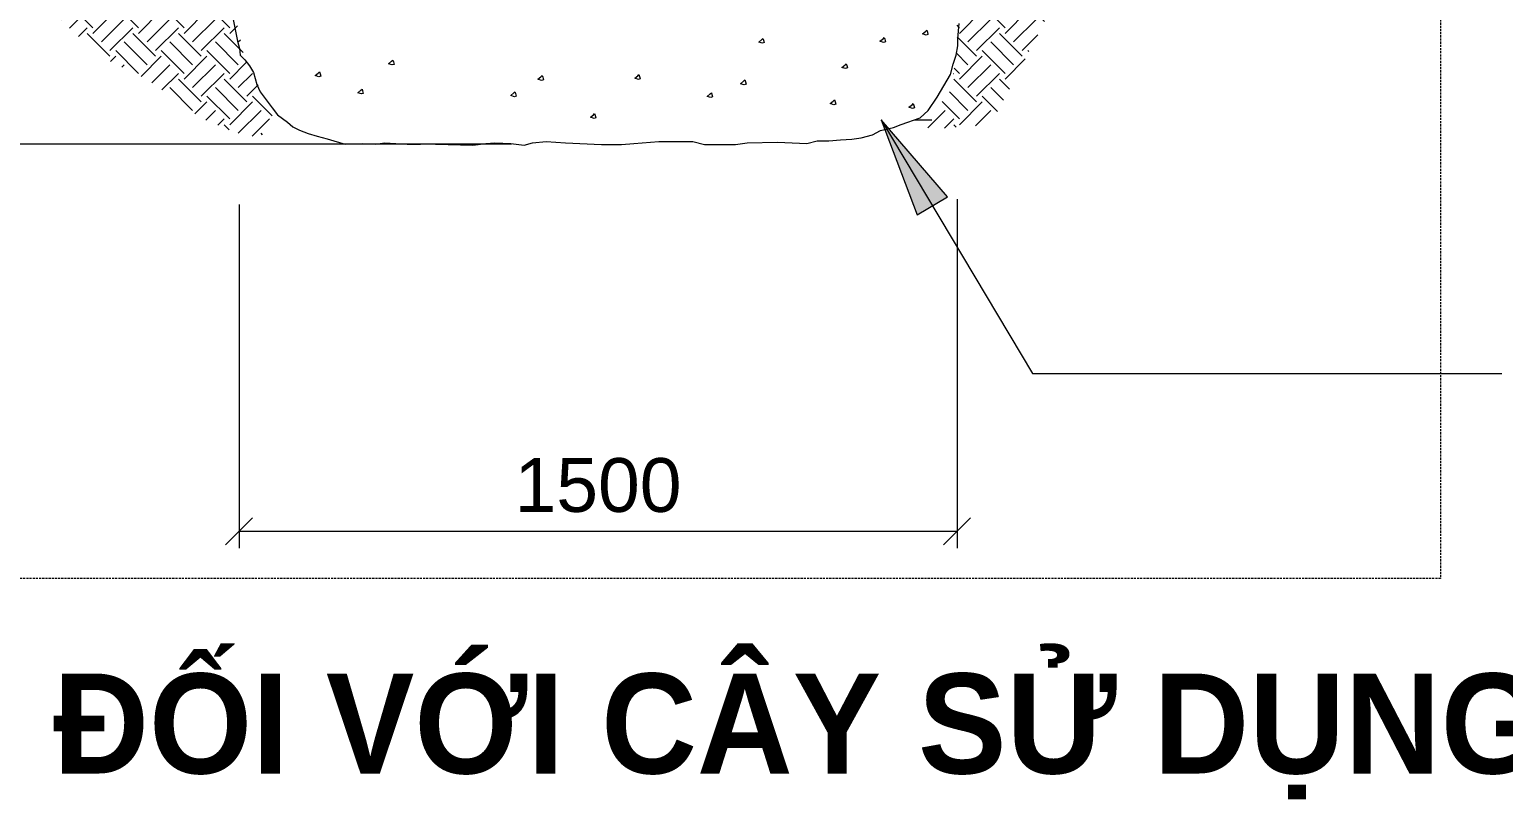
# Model space of a CAD drawing. Header units: millimetres. Extents: x 5357 to 259384, y -16348 to 109893.
# Drawn here: x 251663 to 254981, y 7125 to 8858 of the extents above; entities that cross this region are included whole.
import ezdxf

# ---------------------------------------------------------------- set-up
doc = ezdxf.new("R2010")
doc.units = ezdxf.units.MM
doc.linetypes.add('Demolished', pattern=[7.14375, 4.7625, -2.38125])
for name, color, linetype, lineweight in [('0-5', 250, 'Continuous', 18), ('0_LA_DIMS', 250, 'Continuous', 18), ('0_LA_DIMS-1', 7, 'Continuous', 18), ('A-DETL-DEMO', 6, 'Demolished', 18), ('G-ANNO-TEXT-1', 7, 'Continuous', 9), ('LSA', 250, 'Continuous', 18)]:
    doc.layers.add(name, color=color, linetype=linetype, lineweight=lineweight)
doc.styles.add('Arial_7', font='arial_0.ttf', dxfattribs={"height": 121})
doc.styles.add('Arial_B_4', font='arialbd_0.ttf', dxfattribs={"width": 0.95, "height": 225})
pattern_1 = [(45, (-2203349.3, -351054.77), (0, 102.6719046), [72.6, -72.6]), (45, (-2203368.55, -351035.52), (0, 102.6719046), [72.6, -72.6]), (45, (-2203387.8, -351016.27), (0, 102.6719046), [72.6, -72.6]), (135, (-2203387.8, -351003.436), (-102.6719046, 7e-15), [72.6, -72.6]), (135, (-2203368.55, -350984.185), (-102.6719046, 7e-15), [72.6, -72.6]), (135, (-2203349.3, -350964.934), (-102.6719046, 7e-15), [72.6, -72.6])]

# ---------------------------------------------------------------- blocks, each defined once
blk = doc.blocks.new('CAY XANH_CHI TIET TRONG CAY 2_dwg__ArchTick-2201644-CẢNH QUAN_CHI TIẾT TRỒNG CÂY')
at = {"layer": '0_LA_DIMS'}
blk.add_line((8028.5, 7759), (7968, 7698.5), dxfattribs=at)
blk = doc.blocks.new('CAY XANH_CHI TIET TRONG CAY 2_dwg-2201643-CẢNH QUAN_CHI TIẾT TRỒNG CÂY')
at = {"layer": 'LSA'}
h = blk.add_hatch(dxfattribs=at)
h.set_pattern_fill('FP_62', color=256, style=0, pattern_type=2)
h.set_pattern_definition(pattern_1)
h.paths.add_polyline_path([(9553, 8633.2), (9690.3, 8643.5), (9798.8, 8850.3), (9874.6, 9005.9), (10005.7, 9192.3), (10169.6, 9292.6), (10276.1, 9360.2), (10460.5, 9397), (10567, 9457), (10724.7, 9524), (10732.9, 9583.4), (10708.3, 9608), (10739.1, 9624.3), (10739.1, 9644.8), (10671.5, 9642.8), (10560.9, 9648.9), (10494.3, 9648.9), (10394.9, 9659.2), (10276.1, 9656.7), (10167.6, 9655.1), (9981.1, 9665.3), (9944.3, 9673.5), (9860.3, 9679.6), (9762, 9689.9), (9675.9, 9677.6), (9641.1, 9648.9), (9622.7, 9565), (9612.4, 9433.9), (9620.6, 9167.7), (9614.5, 8973.2), (9614.5, 8821.6), (9602.2, 8723.3), (9540.7, 8643.5)])
h = blk.add_hatch(dxfattribs=at)
h.set_pattern_fill('FP_62', color=256, style=0, pattern_type=2)
h.set_pattern_definition(pattern_1)
h.paths.add_polyline_path([(8015.4, 8615.5), (8050.9, 8620.6), (8078.5, 8673.5), (8059, 8699.7), (8034.2, 8747.7), (8011, 8789.7), (7985.5, 8908.1), (7981, 9027.3), (7990.7, 9129.2), (7983.2, 9342.1), (7988.2, 9403.8), (7982, 9625.4), (7945.2, 9662.2), (7893, 9689.2), (7838.8, 9688.5), (7757.7, 9689.2), (7676.7, 9678.3), (7594.1, 9669.2), (7532.3, 9660), (7490.5, 9650.8), (7391.2, 9647.5), (7337.4, 9651.5), (7159.6, 9648.8), (6952.2, 9629.9), (6781.4, 9589.9), (6713, 9576.8), (6492.3, 9559.3), (6537.4, 9524.3), (6727.9, 9519.2), (6885.3, 9521.8), (7063.1, 9483.7), (7078.3, 9435.5), (7126.6, 9354.2), (7228.2, 9313.6), (7338.9, 9289.8), (7408.5, 9247.6), (7411, 9184.2), (7477, 9097.8), (7525.3, 9057.2), (7555.7, 8988.7), (7583.7, 8892.2), (7682.7, 8798.3), (7791.9, 8745), (7911.3, 8658.7), (8011, 8617.3)])
at = {"layer": '0-5'}
blk.add_line((9518.5, 8654.3), (9557.9, 8654.3), dxfattribs=at)
at = {"layer": '0_LA_DIMS'}
for p, q in [((8611.6, 8600), (6646.8, 8600)), ((7998.2, 8464), (7998.2, 7690.9)), ((9614.5, 8476), (9614.5, 7690.9)), ((7998.2, 7728.7), (9614.5, 7728.7))]:
    blk.add_line(p, q, dxfattribs=at)
at = {"layer": 'LSA', "flags": 128}
blk.add_lwpolyline([(7982.5, 8891.6), (7994.5, 8831.6), (7999, 8815.2), (8000.5, 8800.2), (8011, 8789.7), (8021.5, 8776.2), (8030.5, 8761.2), (8038, 8734.2), (8045.5, 8717.7), (8072.5, 8681.7), (8084.5, 8665.3), (8107, 8648.8), (8119, 8638.3), (8134, 8630.8), (8153.5, 8623.3), (8174.5, 8617.3), (8197, 8611.3), (8211.9, 8606.8), (8237.4, 8599.3), (8276.4, 8600.8), (8306.4, 8599.3), (8325.9, 8602.3), (8376.9, 8599.3), (8406.9, 8599.3), (8412.6, 8600.7), (8524.3, 8597.6), (8554.1, 8600.9), (8574, 8602.5), (8610.4, 8600.9), (8640.3, 8597.6), (8658.5, 8602.5), (8690, 8605.8), (8733, 8602.5), (8814.2, 8599.2), (8858.9, 8599.2), (8887.1, 8600.9), (8943.4, 8605.8), (9019.6, 8605.8), (9046.2, 8599.2), (9115.7, 8599.2), (9142.2, 8602.5), (9210.2, 8604.2), (9276.4, 8600.9), (9299.6, 8607.5), (9326.1, 8607.5), (9352.6, 8609.1), (9377.5, 8610.8), (9399, 8614.1), (9423.9, 8620.7), (9442.1, 8630.7), (9471.9, 8637.3), (9488.5, 8643.9), (9531.6, 8658.8), (9549.8, 8675.4), (9569.7, 8705.2), (9599.5, 8756.5), (9606.1, 8779.7), (9612.8, 8799.6), (9616.1, 8821.1), (9616.1, 8837.7), (9619.4, 8870.8)], dxfattribs=at)
for points in [[(9168.1, 8829.4), (9174.9, 8834.9), (9177.7, 8837.6), (9179.1, 8833.5), (9180.4, 8828.1), (9176.3, 8826.7)], [(9441.1, 8831.5), (9448, 8836.9), (9450.7, 8839.7), (9452.1, 8835.6), (9453.4, 8830.1), (9449.3, 8828.7)], [(9536.9, 8847.8), (9543.7, 8853.2), (9546.5, 8856), (9547.8, 8851.9), (9549.2, 8846.4), (9545.1, 8845)], [(8169.8, 8754.1), (8176.6, 8759.6), (8179.4, 8762.3), (8180.7, 8758.2), (8182.1, 8752.7), (8178, 8751.3)], [(8334.8, 8780.5), (8341.6, 8786), (8344.4, 8788.8), (8345.8, 8784.7), (8347.1, 8779.2), (8343, 8777.8)], [(9355.5, 8772.4), (9362.4, 8777.9), (9365.1, 8780.6), (9366.5, 8776.5), (9367.9, 8771), (9363.8, 8769.7)], [(8671, 8745.9), (8677.8, 8751.4), (8680.6, 8754.2), (8681.9, 8750), (8683.3, 8744.6), (8679.2, 8743.2)], [(8889, 8748), (8895.8, 8753.4), (8898.6, 8756.2), (8899.9, 8752.1), (8901.3, 8746.6), (8897.2, 8745.2)], [(9127.3, 8735.7), (9134.2, 8741.2), (9136.9, 8744), (9138.3, 8739.9), (9139.7, 8734.4), (9135.6, 8733)], [(8265.5, 8715.4), (8272.4, 8720.9), (8275.1, 8723.6), (8276.5, 8719.5), (8277.9, 8714), (8273.7, 8712.6)], [(8609.8, 8709.3), (8616.7, 8714.8), (8619.4, 8717.5), (8620.8, 8713.4), (8622.2, 8707.9), (8618.1, 8706.5)], [(9052, 8707.2), (9058.8, 8712.7), (9061.6, 8715.5), (9062.9, 8711.3), (9064.3, 8705.9), (9060.2, 8704.5)], [(9329, 8690.9), (9335.9, 8696.4), (9338.6, 8699.2), (9340, 8695.1), (9341.4, 8689.6), (9337.3, 8688.2)], [(8789.1, 8660.4), (8796, 8665.9), (8798.7, 8668.6), (8800.1, 8664.5), (8801.5, 8659), (8797.4, 8657.7)], [(9506.3, 8682.8), (9513.2, 8688.3), (9515.9, 8691), (9517.3, 8686.9), (9518.6, 8681.4), (9514.5, 8680.1)]]:
    blk.add_lwpolyline(points, close=True, dxfattribs=at)
blk.add_blockref('CAY XANH_CHI TIET TRONG CAY 2_dwg__ArchTick-2201644-CẢNH QUAN_CHI TIẾT TRỒNG CÂY', (0, 0))
at = {"rotation": 180}
blk.add_blockref('CAY XANH_CHI TIET TRONG CAY 2_dwg__ArchTick-2201644-CẢNH QUAN_CHI TIẾT TRỒNG CÂY', (17612.7, 15457.5), dxfattribs=at)
at = {"layer": '0_LA_DIMS-1', "insert": (8806.4, 7893.3), "char_height": 121, "width": 449.67, "attachment_point": 2, "line_spacing_factor": 0.941778, "style": 'Arial_7'}
blk.add_mtext('1500', dxfattribs=at)

msp = doc.modelspace()

# ---------------------------------------------------------------- hatches: boundary and pattern name
at = {"layer": 'G-ANNO-TEXT-1'}
msp.add_hatch(color=256, dxfattribs=at).paths.add_polyline_path([(253580.2, 8654.4), (253661.4, 8440.8), (253729.5, 8481.5)])

# ---------------------------------------------------------------- linework, layer by layer
at = {"layer": 'A-DETL-DEMO'}
for p, q in [((254839.5, 15223.9), (254839.5, 7622.1)), ((254839.5, 7622.1), (248279.4, 7622.1))]:
    msp.add_line(p, q, dxfattribs=at)
at = {"layer": 'G-ANNO-TEXT-1'}
for p, q in [((253580.2, 8654.4), (253661.4, 8440.8)), ((253729.5, 8481.5), (253580.2, 8654.4)), ((253580.2, 8654.4), (253920.4, 8084)), ((253661.4, 8440.8), (253729.5, 8481.5)), ((253920.4, 8084), (254977, 8084))]:
    msp.add_line(p, q, dxfattribs=at)

# ---------------------------------------------------------------- block references
at = {"layer": 'LSA'}
msp.add_blockref('CAY XANH_CHI TIET TRONG CAY 2_dwg-2201643-CẢNH QUAN_CHI TIẾT TRỒNG CÂY', (244136.3, 0), dxfattribs=at)

# ---------------------------------------------------------------- texts
at = {"layer": 'G-ANNO-TEXT-1', "insert": (248332.4, 7267), "char_height": 225, "width": 8341.95, "attachment_point": 4, "line_spacing_factor": 0.936439, "style": 'Arial_B_4'}
msp.add_mtext('\\pt855,1710,2565,3420,4275,5130,5985,6840,7695,8550,9405,10260,11115,11970,12825,13680,14535,15390,16245,17100,17955,18810,19665,20520,21375,22230,23085,23940,24795,25650,26505,27360;CHI TIẾT CỐ ĐỊNH CÂY ĐỐI VỚI CÂY SỬ DỤNG NGAY', dxfattribs=at)

doc.saveas('drawing.dxf')
